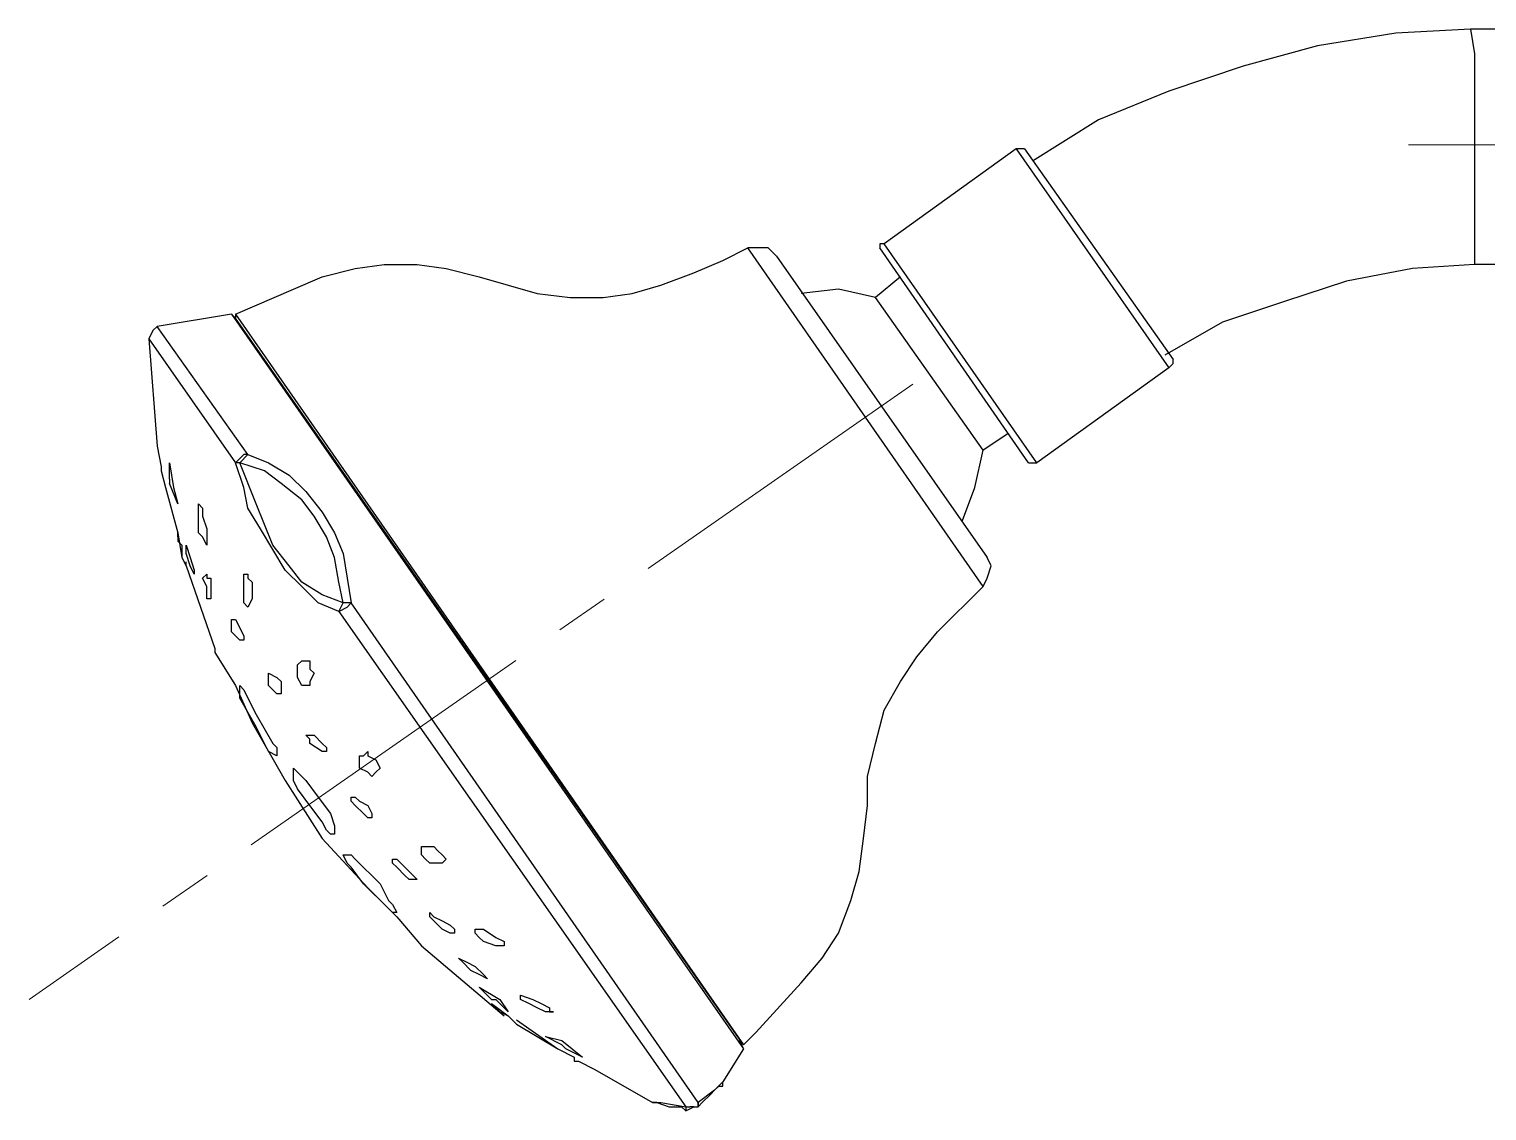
# Model space of a CAD drawing. Extents: x 0 to 3160, y 0 to 2315.
# Drawn here: x 1807.7 to 1936.8, y 1551.2 to 1647 of the extents above; entities that cross this region are included whole.
import ezdxf

# ---------------------------------------------------------------- set-up
doc = ezdxf.new("R2010")
doc.units = 0
doc.header["$LTSCALE"] = 3
doc.header["$MEASUREMENT"] = 0
doc.linetypes.add('CENTER2', pattern=[28.575, 19.05, -3.175, 3.175, -3.175])
doc.layers.get('0').update_dxf_attribs({"linetype": 'CONTINUOUS'})
doc.layers.add('Cneter', color=1, linetype='CENTER2', lineweight=13)

msp = doc.modelspace()

# ---------------------------------------------------------------- linework, layer by layer
for points, knots in [([(1935.37, 1647.05), (1935.37, 1647.05), (1928.78, 1646.68), (1928.78, 1646.68), (1928.78, 1646.68), (1928.78, 1646.68), (1921.83, 1645.58), (1921.83, 1645.58), (1921.83, 1645.58), (1921.83, 1645.58), (1915.24, 1643.76), (1915.24, 1643.76), (1915.24, 1643.76), (1915.24, 1643.76), (1908.65, 1641.56), (1908.65, 1641.56), (1908.65, 1641.56), (1908.65, 1641.56), (1902.43, 1639), (1902.43, 1639), (1902.43, 1639), (1902.43, 1639), (1896.58, 1635.34), (1896.58, 1635.34)], [0, 0, 0, 0, 0.166667, 0.166667, 0.166667, 0.166667, 0.333333, 0.333333, 0.333333, 0.333333, 0.5, 0.5, 0.5, 0.5, 0.666667, 0.666667, 0.666667, 0.666667, 0.833333, 0.833333, 0.833333, 0.833333, 1, 1, 1, 1]), ([(1935.37, 1647.05), (1935.37, 1647.05), (1928.78, 1646.68), (1928.78, 1646.68), (1928.78, 1646.68), (1928.78, 1646.68), (1921.83, 1645.58), (1921.83, 1645.58), (1921.83, 1645.58), (1921.83, 1645.58), (1915.24, 1643.76), (1915.24, 1643.76), (1915.24, 1643.76), (1915.24, 1643.76), (1908.65, 1641.56), (1908.65, 1641.56), (1908.65, 1641.56), (1908.65, 1641.56), (1902.43, 1639), (1902.43, 1639), (1902.43, 1639), (1902.43, 1639), (1896.58, 1635.34), (1896.58, 1635.34)], [0, 0, 0, 0, 0.166667, 0.166667, 0.166667, 0.166667, 0.333333, 0.333333, 0.333333, 0.333333, 0.5, 0.5, 0.5, 0.5, 0.666667, 0.666667, 0.666667, 0.666667, 0.833333, 0.833333, 0.833333, 0.833333, 1, 1, 1, 1]), ([(1895.85, 1636.44), (1895.85, 1636.44), (1895.48, 1636.44), (1895.48, 1636.44), (1895.48, 1636.44), (1895.48, 1636.44), (1895.12, 1636.44), (1895.12, 1636.44)], [0, 0, 0, 0, 0.5, 0.5, 0.5, 0.5, 1, 1, 1, 1]), ([(1873.89, 1626.92), (1873.89, 1626.92), (1873.16, 1627.66), (1873.16, 1627.66), (1873.16, 1627.66), (1873.16, 1627.66), (1872.43, 1627.66), (1872.43, 1627.66), (1872.43, 1627.66), (1872.43, 1627.66), (1871.33, 1627.66), (1871.33, 1627.66)], [0, 0, 0, 0, 0.333333, 0.333333, 0.333333, 0.333333, 0.666667, 0.666667, 0.666667, 0.666667, 1, 1, 1, 1]), ([(1883.41, 1628.02), (1883.41, 1628.02), (1883.04, 1628.02), (1883.04, 1628.02), (1883.04, 1628.02), (1883.04, 1628.02), (1883.04, 1627.66), (1883.04, 1627.66)], [0, 0, 0, 0, 0.5, 0.5, 0.5, 0.5, 1, 1, 1, 1]), ([(1825.95, 1621.8), (1825.95, 1621.8), (1831.08, 1624), (1831.08, 1624), (1831.08, 1624), (1831.08, 1624), (1833.63, 1625.1), (1833.63, 1625.1), (1833.63, 1625.1), (1833.63, 1625.1), (1836.56, 1625.83), (1836.56, 1625.83), (1836.56, 1625.83), (1836.56, 1625.83), (1839.13, 1626.2), (1839.13, 1626.2), (1839.13, 1626.2), (1839.13, 1626.2), (1842.05, 1626.2), (1842.05, 1626.2), (1842.05, 1626.2), (1842.05, 1626.2), (1844.62, 1625.83), (1844.62, 1625.83), (1844.62, 1625.83), (1844.62, 1625.83), (1847.54, 1625.1), (1847.54, 1625.1), (1847.54, 1625.1), (1847.54, 1625.1), (1852.67, 1623.63), (1852.67, 1623.63), (1852.67, 1623.63), (1852.67, 1623.63), (1855.59, 1623.27), (1855.59, 1623.27), (1855.59, 1623.27), (1855.59, 1623.27), (1858.52, 1623.27), (1858.52, 1623.27), (1858.52, 1623.27), (1858.52, 1623.27), (1861.08, 1623.63), (1861.08, 1623.63), (1861.08, 1623.63), (1861.08, 1623.63), (1863.64, 1624.36), (1863.64, 1624.36), (1863.64, 1624.36), (1863.64, 1624.36), (1866.57, 1625.46), (1866.57, 1625.46), (1866.57, 1625.46), (1866.57, 1625.46), (1869.13, 1626.56), (1869.13, 1626.56)], [0, 0, 0, 0, 0.071429, 0.071429, 0.071429, 0.071429, 0.142857, 0.142857, 0.142857, 0.142857, 0.214286, 0.214286, 0.214286, 0.214286, 0.285714, 0.285714, 0.285714, 0.285714, 0.357143, 0.357143, 0.357143, 0.357143, 0.428571, 0.428571, 0.428571, 0.428571, 0.5, 0.5, 0.5, 0.5, 0.571429, 0.571429, 0.571429, 0.571429, 0.642857, 0.642857, 0.642857, 0.642857, 0.714286, 0.714286, 0.714286, 0.714286, 0.785714, 0.785714, 0.785714, 0.785714, 0.857143, 0.857143, 0.857143, 0.857143, 0.928571, 0.928571, 0.928571, 0.928571, 1, 1, 1, 1]), ([(1935.73, 1626.2), (1935.73, 1626.2), (1930.25, 1625.83), (1930.25, 1625.83), (1930.25, 1625.83), (1930.25, 1625.83), (1924.39, 1624.73), (1924.39, 1624.73), (1924.39, 1624.73), (1924.39, 1624.73), (1918.9, 1622.9), (1918.9, 1622.9), (1918.9, 1622.9), (1918.9, 1622.9), (1913.41, 1621.07), (1913.41, 1621.07), (1913.41, 1621.07), (1913.41, 1621.07), (1908.29, 1618.15), (1908.29, 1618.15)], [0, 0, 0, 0, 0.2, 0.2, 0.2, 0.2, 0.4, 0.4, 0.4, 0.4, 0.6, 0.6, 0.6, 0.6, 0.8, 0.8, 0.8, 0.8, 1, 1, 1, 1]), ([(1935.73, 1626.2), (1935.73, 1626.2), (1930.25, 1625.83), (1930.25, 1625.83), (1930.25, 1625.83), (1930.25, 1625.83), (1924.39, 1624.73), (1924.39, 1624.73), (1924.39, 1624.73), (1924.39, 1624.73), (1918.9, 1622.9), (1918.9, 1622.9), (1918.9, 1622.9), (1918.9, 1622.9), (1913.41, 1621.07), (1913.41, 1621.07), (1913.41, 1621.07), (1913.41, 1621.07), (1908.29, 1618.15), (1908.29, 1618.15)], [0, 0, 0, 0, 0.2, 0.2, 0.2, 0.2, 0.4, 0.4, 0.4, 0.4, 0.6, 0.6, 0.6, 0.6, 0.8, 0.8, 0.8, 0.8, 1, 1, 1, 1]), ([(1882.67, 1623.27), (1882.67, 1623.27), (1879.38, 1624), (1879.38, 1624), (1879.38, 1624), (1879.38, 1624), (1876.08, 1623.63), (1876.08, 1623.63)], [0, 0, 0, 0, 0.5, 0.5, 0.5, 0.5, 1, 1, 1, 1]), ([(1819, 1620.71), (1819, 1620.71), (1818.63, 1620.34), (1818.63, 1620.34), (1818.63, 1620.34), (1818.63, 1620.34), (1818.27, 1619.61), (1818.27, 1619.61)], [0, 0, 0, 0, 0.5, 0.5, 0.5, 0.5, 1, 1, 1, 1]), ([(1908.65, 1617.05), (1908.65, 1617.05), (1909.02, 1617.41), (1909.02, 1617.41), (1909.02, 1617.41), (1909.02, 1617.41), (1909.02, 1617.78), (1909.02, 1617.78)], [0, 0, 0, 0, 0.5, 0.5, 0.5, 0.5, 1, 1, 1, 1]), ([(1890.36, 1603.51), (1890.36, 1603.51), (1891.45, 1606.44), (1891.45, 1606.44), (1891.45, 1606.44), (1891.45, 1606.44), (1892.19, 1609.73), (1892.19, 1609.73)], [0, 0, 0, 0, 0.5, 0.5, 0.5, 0.5, 1, 1, 1, 1]), ([(1826.68, 1609.36), (1826.68, 1609.36), (1826.32, 1609), (1826.32, 1609), (1826.32, 1609), (1826.32, 1609), (1825.95, 1608.63), (1825.95, 1608.63)], [0, 0, 0, 0, 0.5, 0.5, 0.5, 0.5, 1, 1, 1, 1]), ([(1835.1, 1595.46), (1835.1, 1595.46), (1833.27, 1596.2), (1833.27, 1596.2), (1833.27, 1596.2), (1833.27, 1596.2), (1831.81, 1597.66), (1831.81, 1597.66), (1831.81, 1597.66), (1831.81, 1597.66), (1830.34, 1599.12), (1830.34, 1599.12), (1830.34, 1599.12), (1830.34, 1599.12), (1829.24, 1600.95), (1829.24, 1600.95), (1829.24, 1600.95), (1829.24, 1600.95), (1828.15, 1602.78), (1828.15, 1602.78), (1828.15, 1602.78), (1828.15, 1602.78), (1827.05, 1604.61), (1827.05, 1604.61), (1827.05, 1604.61), (1827.05, 1604.61), (1826.68, 1606.44), (1826.68, 1606.44), (1826.68, 1606.44), (1826.68, 1606.44), (1825.95, 1608.63), (1825.95, 1608.63)], [0, 0, 0, 0, 0.125, 0.125, 0.125, 0.125, 0.25, 0.25, 0.25, 0.25, 0.375, 0.375, 0.375, 0.375, 0.5, 0.5, 0.5, 0.5, 0.625, 0.625, 0.625, 0.625, 0.75, 0.75, 0.75, 0.75, 0.875, 0.875, 0.875, 0.875, 1, 1, 1, 1]), ([(1835.47, 1596.2), (1835.47, 1596.2), (1833.63, 1596.93), (1833.63, 1596.93), (1833.63, 1596.93), (1833.63, 1596.93), (1831.81, 1598.03), (1831.81, 1598.03), (1831.81, 1598.03), (1831.81, 1598.03), (1830.71, 1599.49), (1830.71, 1599.49), (1830.71, 1599.49), (1830.71, 1599.49), (1829.24, 1601.32), (1829.24, 1601.32), (1829.24, 1601.32), (1829.24, 1601.32), (1828.51, 1603.15), (1828.51, 1603.15), (1828.51, 1603.15), (1828.51, 1603.15), (1827.78, 1604.98), (1827.78, 1604.98), (1827.78, 1604.98), (1827.78, 1604.98), (1826.32, 1608.63), (1826.32, 1608.63)], [0, 0, 0, 0, 0.142857, 0.142857, 0.142857, 0.142857, 0.285714, 0.285714, 0.285714, 0.285714, 0.428571, 0.428571, 0.428571, 0.428571, 0.571429, 0.571429, 0.571429, 0.571429, 0.714286, 0.714286, 0.714286, 0.714286, 0.857143, 0.857143, 0.857143, 0.857143, 1, 1, 1, 1]), ([(1835.47, 1596.2), (1835.47, 1596.2), (1835.1, 1598.03), (1835.1, 1598.03), (1835.1, 1598.03), (1835.1, 1598.03), (1834.73, 1600.22), (1834.73, 1600.22), (1834.73, 1600.22), (1834.73, 1600.22), (1834, 1602.05), (1834, 1602.05), (1834, 1602.05), (1834, 1602.05), (1832.91, 1603.88), (1832.91, 1603.88), (1832.91, 1603.88), (1832.91, 1603.88), (1831.81, 1605.34), (1831.81, 1605.34), (1831.81, 1605.34), (1831.81, 1605.34), (1829.98, 1606.8), (1829.98, 1606.8), (1829.98, 1606.8), (1829.98, 1606.8), (1828.51, 1607.9), (1828.51, 1607.9), (1828.51, 1607.9), (1828.51, 1607.9), (1826.32, 1608.63), (1826.32, 1608.63)], [0, 0, 0, 0, 0.125, 0.125, 0.125, 0.125, 0.25, 0.25, 0.25, 0.25, 0.375, 0.375, 0.375, 0.375, 0.5, 0.5, 0.5, 0.5, 0.625, 0.625, 0.625, 0.625, 0.75, 0.75, 0.75, 0.75, 0.875, 0.875, 0.875, 0.875, 1, 1, 1, 1]), ([(1827.05, 1609.36), (1827.05, 1609.36), (1828.88, 1608.63), (1828.88, 1608.63), (1828.88, 1608.63), (1828.88, 1608.63), (1830.71, 1607.54), (1830.71, 1607.54), (1830.71, 1607.54), (1830.71, 1607.54), (1832.18, 1606.07), (1832.18, 1606.07), (1832.18, 1606.07), (1832.18, 1606.07), (1833.63, 1604.25), (1833.63, 1604.25), (1833.63, 1604.25), (1833.63, 1604.25), (1834.73, 1602.41), (1834.73, 1602.41), (1834.73, 1602.41), (1834.73, 1602.41), (1835.47, 1600.59), (1835.47, 1600.59), (1835.47, 1600.59), (1835.47, 1600.59), (1835.83, 1598.39), (1835.83, 1598.39), (1835.83, 1598.39), (1835.83, 1598.39), (1836.2, 1596.2), (1836.2, 1596.2)], [0, 0, 0, 0, 0.125, 0.125, 0.125, 0.125, 0.25, 0.25, 0.25, 0.25, 0.375, 0.375, 0.375, 0.375, 0.5, 0.5, 0.5, 0.5, 0.625, 0.625, 0.625, 0.625, 0.75, 0.75, 0.75, 0.75, 0.875, 0.875, 0.875, 0.875, 1, 1, 1, 1]), ([(1896.21, 1608.63), (1896.21, 1608.63), (1896.58, 1608.63), (1896.58, 1608.63), (1896.58, 1608.63), (1896.58, 1608.63), (1896.94, 1608.63), (1896.94, 1608.63)], [0, 0, 0, 0, 0.5, 0.5, 0.5, 0.5, 1, 1, 1, 1]), ([(1822.66, 1604.98), (1822.66, 1604.98), (1823.03, 1604.61), (1823.03, 1604.61), (1823.03, 1604.61), (1823.03, 1604.61), (1823.03, 1604.25), (1823.03, 1604.25), (1823.03, 1604.25), (1823.03, 1604.25), (1823.03, 1603.88), (1823.03, 1603.88), (1823.03, 1603.88), (1823.03, 1603.88), (1823.39, 1602.78), (1823.39, 1602.78)], [0, 0, 0, 0, 0.25, 0.25, 0.25, 0.25, 0.5, 0.5, 0.5, 0.5, 0.75, 0.75, 0.75, 0.75, 1, 1, 1, 1]), ([(1822.66, 1603.51), (1822.66, 1603.51), (1822.66, 1604.25), (1822.66, 1604.25), (1822.66, 1604.25), (1822.66, 1604.25), (1822.66, 1604.98), (1822.66, 1604.98)], [0, 0, 0, 0, 0.5, 0.5, 0.5, 0.5, 1, 1, 1, 1]), ([(1823.39, 1601.32), (1823.39, 1601.32), (1823.03, 1602.05), (1823.03, 1602.05), (1823.03, 1602.05), (1823.03, 1602.05), (1822.66, 1602.41), (1822.66, 1602.41), (1822.66, 1602.41), (1822.66, 1602.41), (1822.66, 1603.51), (1822.66, 1603.51)], [0, 0, 0, 0, 0.333333, 0.333333, 0.333333, 0.333333, 0.666667, 0.666667, 0.666667, 0.666667, 1, 1, 1, 1]), ([(1821.56, 1601.32), (1821.56, 1601.32), (1821.93, 1600.22), (1821.93, 1600.22), (1821.93, 1600.22), (1821.93, 1600.22), (1822.29, 1599.12), (1822.29, 1599.12)], [0, 0, 0, 0, 0.5, 0.5, 0.5, 0.5, 1, 1, 1, 1]), ([(1892.19, 1597.66), (1892.19, 1597.66), (1892.56, 1598.39), (1892.56, 1598.39), (1892.56, 1598.39), (1892.56, 1598.39), (1892.92, 1599.49), (1892.92, 1599.49), (1892.92, 1599.49), (1892.92, 1599.49), (1892.56, 1600.22), (1892.56, 1600.22)], [0, 0, 0, 0, 0.333333, 0.333333, 0.333333, 0.333333, 0.666667, 0.666667, 0.666667, 0.666667, 1, 1, 1, 1]), ([(1823.39, 1596.56), (1823.39, 1596.56), (1823.39, 1597.66), (1823.39, 1597.66), (1823.39, 1597.66), (1823.39, 1597.66), (1823.03, 1598.39), (1823.03, 1598.39)], [0, 0, 0, 0, 0.5, 0.5, 0.5, 0.5, 1, 1, 1, 1]), ([(1823.39, 1598.75), (1823.39, 1598.75), (1823.39, 1598.39), (1823.39, 1598.39), (1823.39, 1598.39), (1823.39, 1598.39), (1823.76, 1598.39), (1823.76, 1598.39), (1823.76, 1598.39), (1823.76, 1598.39), (1823.76, 1597.66), (1823.76, 1597.66), (1823.76, 1597.66), (1823.76, 1597.66), (1823.76, 1596.56), (1823.76, 1596.56)], [0, 0, 0, 0, 0.25, 0.25, 0.25, 0.25, 0.5, 0.5, 0.5, 0.5, 0.75, 0.75, 0.75, 0.75, 1, 1, 1, 1]), ([(1826.68, 1598.75), (1826.68, 1598.75), (1827.05, 1598.75), (1827.05, 1598.75), (1827.05, 1598.75), (1827.05, 1598.75), (1827.05, 1598.39), (1827.05, 1598.39), (1827.05, 1598.39), (1827.05, 1598.39), (1827.42, 1598.03), (1827.42, 1598.03), (1827.42, 1598.03), (1827.42, 1598.03), (1827.42, 1596.56), (1827.42, 1596.56)], [0, 0, 0, 0, 0.25, 0.25, 0.25, 0.25, 0.5, 0.5, 0.5, 0.5, 0.75, 0.75, 0.75, 0.75, 1, 1, 1, 1]), ([(1827.05, 1595.83), (1827.05, 1595.83), (1826.68, 1596.2), (1826.68, 1596.2), (1826.68, 1596.2), (1826.68, 1596.2), (1826.68, 1596.93), (1826.68, 1596.93), (1826.68, 1596.93), (1826.68, 1596.93), (1826.68, 1598.03), (1826.68, 1598.03)], [0, 0, 0, 0, 0.333333, 0.333333, 0.333333, 0.333333, 0.666667, 0.666667, 0.666667, 0.666667, 1, 1, 1, 1]), ([(1872.06, 1558.15), (1872.06, 1558.15), (1876.08, 1562.54), (1876.08, 1562.54), (1876.08, 1562.54), (1876.08, 1562.54), (1877.92, 1564.74), (1877.92, 1564.74), (1877.92, 1564.74), (1877.92, 1564.74), (1879.38, 1566.93), (1879.38, 1566.93), (1879.38, 1566.93), (1879.38, 1566.93), (1880.48, 1569.85), (1880.48, 1569.85), (1880.48, 1569.85), (1880.48, 1569.85), (1881.21, 1572.42), (1881.21, 1572.42), (1881.21, 1572.42), (1881.21, 1572.42), (1881.58, 1575.34), (1881.58, 1575.34), (1881.58, 1575.34), (1881.58, 1575.34), (1881.94, 1578.27), (1881.94, 1578.27), (1881.94, 1578.27), (1881.94, 1578.27), (1881.94, 1580.83), (1881.94, 1580.83), (1881.94, 1580.83), (1881.94, 1580.83), (1882.67, 1583.76), (1882.67, 1583.76), (1882.67, 1583.76), (1882.67, 1583.76), (1883.41, 1586.69), (1883.41, 1586.69), (1883.41, 1586.69), (1883.41, 1586.69), (1884.87, 1589.25), (1884.87, 1589.25), (1884.87, 1589.25), (1884.87, 1589.25), (1886.33, 1591.44), (1886.33, 1591.44), (1886.33, 1591.44), (1886.33, 1591.44), (1888.16, 1593.63), (1888.16, 1593.63), (1888.16, 1593.63), (1888.16, 1593.63), (1892.19, 1597.66), (1892.19, 1597.66)], [0, 0, 0, 0, 0.071429, 0.071429, 0.071429, 0.071429, 0.142857, 0.142857, 0.142857, 0.142857, 0.214286, 0.214286, 0.214286, 0.214286, 0.285714, 0.285714, 0.285714, 0.285714, 0.357143, 0.357143, 0.357143, 0.357143, 0.428571, 0.428571, 0.428571, 0.428571, 0.5, 0.5, 0.5, 0.5, 0.571429, 0.571429, 0.571429, 0.571429, 0.642857, 0.642857, 0.642857, 0.642857, 0.714286, 0.714286, 0.714286, 0.714286, 0.785714, 0.785714, 0.785714, 0.785714, 0.857143, 0.857143, 0.857143, 0.857143, 0.928571, 0.928571, 0.928571, 0.928571, 1, 1, 1, 1]), ([(1826.32, 1592.9), (1826.32, 1592.9), (1825.59, 1593.63), (1825.59, 1593.63), (1825.59, 1593.63), (1825.59, 1593.63), (1825.59, 1594.36), (1825.59, 1594.36)], [0, 0, 0, 0, 0.5, 0.5, 0.5, 0.5, 1, 1, 1, 1]), ([(1825.95, 1594.73), (1825.95, 1594.73), (1826.32, 1594), (1826.32, 1594), (1826.32, 1594), (1826.32, 1594), (1826.68, 1593.27), (1826.68, 1593.27)], [0, 0, 0, 0, 0.5, 0.5, 0.5, 0.5, 1, 1, 1, 1]), ([(1832.54, 1588.88), (1832.54, 1588.88), (1832.18, 1588.88), (1832.18, 1588.88), (1832.18, 1588.88), (1832.18, 1588.88), (1831.81, 1588.88), (1831.81, 1588.88), (1831.81, 1588.88), (1831.81, 1588.88), (1831.44, 1589.61), (1831.44, 1589.61), (1831.44, 1589.61), (1831.44, 1589.61), (1831.44, 1590.34), (1831.44, 1590.34), (1831.44, 1590.34), (1831.44, 1590.34), (1831.44, 1590.71), (1831.44, 1590.71)], [0, 0, 0, 0, 0.2, 0.2, 0.2, 0.2, 0.4, 0.4, 0.4, 0.4, 0.6, 0.6, 0.6, 0.6, 0.8, 0.8, 0.8, 0.8, 1, 1, 1, 1]), ([(1831.81, 1591.07), (1831.81, 1591.07), (1832.18, 1591.07), (1832.18, 1591.07), (1832.18, 1591.07), (1832.18, 1591.07), (1832.54, 1591.07), (1832.54, 1591.07), (1832.54, 1591.07), (1832.54, 1591.07), (1832.54, 1590.34), (1832.54, 1590.34), (1832.54, 1590.34), (1832.54, 1590.34), (1832.91, 1589.98), (1832.91, 1589.98), (1832.91, 1589.98), (1832.91, 1589.98), (1832.54, 1589.25), (1832.54, 1589.25)], [0, 0, 0, 0, 0.2, 0.2, 0.2, 0.2, 0.4, 0.4, 0.4, 0.4, 0.6, 0.6, 0.6, 0.6, 0.8, 0.8, 0.8, 0.8, 1, 1, 1, 1]), ([(1826.32, 1588.88), (1826.32, 1588.88), (1826.68, 1588.51), (1826.68, 1588.51), (1826.68, 1588.51), (1826.68, 1588.51), (1827.05, 1587.78), (1827.05, 1587.78), (1827.05, 1587.78), (1827.05, 1587.78), (1827.78, 1586.32), (1827.78, 1586.32), (1827.78, 1586.32), (1827.78, 1586.32), (1829.24, 1583.76), (1829.24, 1583.76)], [0, 0, 0, 0, 0.25, 0.25, 0.25, 0.25, 0.5, 0.5, 0.5, 0.5, 0.75, 0.75, 0.75, 0.75, 1, 1, 1, 1]), ([(1826.32, 1587.78), (1826.32, 1587.78), (1826.32, 1588.51), (1826.32, 1588.51), (1826.32, 1588.51), (1826.32, 1588.51), (1826.32, 1588.88), (1826.32, 1588.88)], [0, 0, 0, 0, 0.5, 0.5, 0.5, 0.5, 1, 1, 1, 1]), ([(1828.88, 1589.98), (1828.88, 1589.98), (1829.61, 1589.61), (1829.61, 1589.61), (1829.61, 1589.61), (1829.61, 1589.61), (1829.98, 1589.25), (1829.98, 1589.25), (1829.98, 1589.25), (1829.98, 1589.25), (1829.98, 1588.88), (1829.98, 1588.88), (1829.98, 1588.88), (1829.98, 1588.88), (1829.98, 1588.15), (1829.98, 1588.15)], [0, 0, 0, 0, 0.25, 0.25, 0.25, 0.25, 0.5, 0.5, 0.5, 0.5, 0.75, 0.75, 0.75, 0.75, 1, 1, 1, 1]), ([(1829.61, 1588.15), (1829.61, 1588.15), (1829.24, 1588.51), (1829.24, 1588.51), (1829.24, 1588.51), (1829.24, 1588.51), (1828.88, 1588.88), (1828.88, 1588.88), (1828.88, 1588.88), (1828.88, 1588.88), (1828.88, 1589.25), (1828.88, 1589.25), (1828.88, 1589.25), (1828.88, 1589.25), (1828.88, 1589.98), (1828.88, 1589.98)], [0, 0, 0, 0, 0.25, 0.25, 0.25, 0.25, 0.5, 0.5, 0.5, 0.5, 0.75, 0.75, 0.75, 0.75, 1, 1, 1, 1]), ([(1829.61, 1582.66), (1829.61, 1582.66), (1828.88, 1583.03), (1828.88, 1583.03), (1828.88, 1583.03), (1828.88, 1583.03), (1828.51, 1583.76), (1828.51, 1583.76), (1828.51, 1583.76), (1828.51, 1583.76), (1827.78, 1585.22), (1827.78, 1585.22), (1827.78, 1585.22), (1827.78, 1585.22), (1826.32, 1587.78), (1826.32, 1587.78)], [0, 0, 0, 0, 0.25, 0.25, 0.25, 0.25, 0.5, 0.5, 0.5, 0.5, 0.75, 0.75, 0.75, 0.75, 1, 1, 1, 1]), ([(1827.42, 1585.59), (1827.42, 1585.59), (1830.34, 1580.46), (1830.34, 1580.46), (1830.34, 1580.46), (1830.34, 1580.46), (1833.63, 1575.34), (1833.63, 1575.34), (1833.63, 1575.34), (1833.63, 1575.34), (1837.66, 1570.95), (1837.66, 1570.95)], [0, 0, 0, 0, 0.333333, 0.333333, 0.333333, 0.333333, 0.666667, 0.666667, 0.666667, 0.666667, 1, 1, 1, 1]), ([(1829.24, 1583.76), (1829.24, 1583.76), (1829.61, 1583.39), (1829.61, 1583.39), (1829.61, 1583.39), (1829.61, 1583.39), (1829.61, 1582.66), (1829.61, 1582.66)], [0, 0, 0, 0, 0.5, 0.5, 0.5, 0.5, 1, 1, 1, 1]), ([(1833.63, 1583.03), (1833.63, 1583.03), (1832.54, 1583.76), (1832.54, 1583.76), (1832.54, 1583.76), (1832.54, 1583.76), (1832.54, 1584.12), (1832.54, 1584.12), (1832.54, 1584.12), (1832.54, 1584.12), (1832.18, 1584.49), (1832.18, 1584.49), (1832.18, 1584.49), (1832.18, 1584.49), (1832.54, 1584.49), (1832.54, 1584.49)], [0, 0, 0, 0, 0.25, 0.25, 0.25, 0.25, 0.5, 0.5, 0.5, 0.5, 0.75, 0.75, 0.75, 0.75, 1, 1, 1, 1]), ([(1832.91, 1584.49), (1832.91, 1584.49), (1833.63, 1583.76), (1833.63, 1583.76), (1833.63, 1583.76), (1833.63, 1583.76), (1834, 1583.39), (1834, 1583.39), (1834, 1583.39), (1834, 1583.39), (1834, 1583.03), (1834, 1583.03)], [0, 0, 0, 0, 0.333333, 0.333333, 0.333333, 0.333333, 0.666667, 0.666667, 0.666667, 0.666667, 1, 1, 1, 1]), ([(1838.39, 1581.2), (1838.39, 1581.2), (1838.03, 1580.83), (1838.03, 1580.83), (1838.03, 1580.83), (1838.03, 1580.83), (1837.66, 1581.2), (1837.66, 1581.2), (1837.66, 1581.2), (1837.66, 1581.2), (1836.93, 1581.56), (1836.93, 1581.56), (1836.93, 1581.56), (1836.93, 1581.56), (1836.93, 1582.3), (1836.93, 1582.3), (1836.93, 1582.3), (1836.93, 1582.3), (1836.93, 1582.66), (1836.93, 1582.66), (1836.93, 1582.66), (1836.93, 1582.66), (1837.3, 1582.66), (1837.3, 1582.66)], [0, 0, 0, 0, 0.166667, 0.166667, 0.166667, 0.166667, 0.333333, 0.333333, 0.333333, 0.333333, 0.5, 0.5, 0.5, 0.5, 0.666667, 0.666667, 0.666667, 0.666667, 0.833333, 0.833333, 0.833333, 0.833333, 1, 1, 1, 1]), ([(1837.3, 1582.66), (1837.3, 1582.66), (1837.66, 1583.03), (1837.66, 1583.03), (1837.66, 1583.03), (1837.66, 1583.03), (1837.66, 1582.66), (1837.66, 1582.66), (1837.66, 1582.66), (1837.66, 1582.66), (1838.39, 1582.3), (1838.39, 1582.3), (1838.39, 1582.3), (1838.39, 1582.3), (1838.76, 1581.56), (1838.76, 1581.56), (1838.76, 1581.56), (1838.76, 1581.56), (1838.39, 1581.2), (1838.39, 1581.2)], [0, 0, 0, 0, 0.2, 0.2, 0.2, 0.2, 0.4, 0.4, 0.4, 0.4, 0.6, 0.6, 0.6, 0.6, 0.8, 0.8, 0.8, 0.8, 1, 1, 1, 1]), ([(1831.08, 1581.56), (1831.08, 1581.56), (1831.44, 1581.2), (1831.44, 1581.2), (1831.44, 1581.2), (1831.44, 1581.2), (1831.81, 1580.83), (1831.81, 1580.83), (1831.81, 1580.83), (1831.81, 1580.83), (1832.18, 1580.46), (1832.18, 1580.46), (1832.18, 1580.46), (1832.18, 1580.46), (1833.27, 1579), (1833.27, 1579), (1833.27, 1579), (1833.27, 1579), (1834.37, 1577.54), (1834.37, 1577.54), (1834.37, 1577.54), (1834.37, 1577.54), (1834.73, 1576.44), (1834.73, 1576.44), (1834.73, 1576.44), (1834.73, 1576.44), (1834.73, 1576.07), (1834.73, 1576.07), (1834.73, 1576.07), (1834.73, 1576.07), (1834.73, 1575.71), (1834.73, 1575.71)], [0, 0, 0, 0, 0.125, 0.125, 0.125, 0.125, 0.25, 0.25, 0.25, 0.25, 0.375, 0.375, 0.375, 0.375, 0.5, 0.5, 0.5, 0.5, 0.625, 0.625, 0.625, 0.625, 0.75, 0.75, 0.75, 0.75, 0.875, 0.875, 0.875, 0.875, 1, 1, 1, 1]), ([(1834.73, 1575.71), (1834.73, 1575.71), (1834.37, 1575.71), (1834.37, 1575.71), (1834.37, 1575.71), (1834.37, 1575.71), (1834, 1576.07), (1834, 1576.07), (1834, 1576.07), (1834, 1576.07), (1833.63, 1576.81), (1833.63, 1576.81), (1833.63, 1576.81), (1833.63, 1576.81), (1832.54, 1578.27), (1832.54, 1578.27), (1832.54, 1578.27), (1832.54, 1578.27), (1831.44, 1579.74), (1831.44, 1579.74), (1831.44, 1579.74), (1831.44, 1579.74), (1831.08, 1580.46), (1831.08, 1580.46), (1831.08, 1580.46), (1831.08, 1580.46), (1831.08, 1580.83), (1831.08, 1580.83), (1831.08, 1580.83), (1831.08, 1580.83), (1831.08, 1581.56), (1831.08, 1581.56)], [0, 0, 0, 0, 0.125, 0.125, 0.125, 0.125, 0.25, 0.25, 0.25, 0.25, 0.375, 0.375, 0.375, 0.375, 0.5, 0.5, 0.5, 0.5, 0.625, 0.625, 0.625, 0.625, 0.75, 0.75, 0.75, 0.75, 0.875, 0.875, 0.875, 0.875, 1, 1, 1, 1]), ([(1836.2, 1579), (1836.2, 1579), (1836.56, 1579), (1836.56, 1579), (1836.56, 1579), (1836.56, 1579), (1836.93, 1578.64), (1836.93, 1578.64)], [0, 0, 0, 0, 0.5, 0.5, 0.5, 0.5, 1, 1, 1, 1]), ([(1837.3, 1577.54), (1837.3, 1577.54), (1836.56, 1578.27), (1836.56, 1578.27), (1836.56, 1578.27), (1836.56, 1578.27), (1836.2, 1578.64), (1836.2, 1578.64), (1836.2, 1578.64), (1836.2, 1578.64), (1836.2, 1579), (1836.2, 1579)], [0, 0, 0, 0, 0.333333, 0.333333, 0.333333, 0.333333, 0.666667, 0.666667, 0.666667, 0.666667, 1, 1, 1, 1]), ([(1836.93, 1578.64), (1836.93, 1578.64), (1837.66, 1578.27), (1837.66, 1578.27), (1837.66, 1578.27), (1837.66, 1578.27), (1838.03, 1577.54), (1838.03, 1577.54), (1838.03, 1577.54), (1838.03, 1577.54), (1838.03, 1577.17), (1838.03, 1577.17)], [0, 0, 0, 0, 0.333333, 0.333333, 0.333333, 0.333333, 0.666667, 0.666667, 0.666667, 0.666667, 1, 1, 1, 1]), ([(1838.03, 1577.17), (1838.03, 1577.17), (1837.66, 1577.17), (1837.66, 1577.17), (1837.66, 1577.17), (1837.66, 1577.17), (1837.3, 1577.54), (1837.3, 1577.54)], [0, 0, 0, 0, 0.5, 0.5, 0.5, 0.5, 1, 1, 1, 1]), ([(1835.47, 1573.88), (1835.47, 1573.88), (1836.2, 1573.88), (1836.2, 1573.88), (1836.2, 1573.88), (1836.2, 1573.88), (1836.56, 1573.51), (1836.56, 1573.51)], [0, 0, 0, 0, 0.5, 0.5, 0.5, 0.5, 1, 1, 1, 1]), ([(1839.49, 1569.12), (1839.49, 1569.12), (1837.3, 1571.32), (1837.3, 1571.32), (1837.3, 1571.32), (1837.3, 1571.32), (1836.2, 1572.78), (1836.2, 1572.78), (1836.2, 1572.78), (1836.2, 1572.78), (1835.83, 1573.15), (1835.83, 1573.15), (1835.83, 1573.15), (1835.83, 1573.15), (1835.47, 1573.88), (1835.47, 1573.88)], [0, 0, 0, 0, 0.25, 0.25, 0.25, 0.25, 0.5, 0.5, 0.5, 0.5, 0.75, 0.75, 0.75, 0.75, 1, 1, 1, 1]), ([(1836.56, 1573.51), (1836.56, 1573.51), (1838.76, 1571.32), (1838.76, 1571.32), (1838.76, 1571.32), (1838.76, 1571.32), (1839.49, 1569.85), (1839.49, 1569.85), (1839.49, 1569.85), (1839.49, 1569.85), (1839.86, 1569.49), (1839.86, 1569.49), (1839.86, 1569.49), (1839.86, 1569.49), (1840.23, 1568.76), (1840.23, 1568.76)], [0, 0, 0, 0, 0.25, 0.25, 0.25, 0.25, 0.5, 0.5, 0.5, 0.5, 0.75, 0.75, 0.75, 0.75, 1, 1, 1, 1]), ([(1839.86, 1573.51), (1839.86, 1573.51), (1840.23, 1573.51), (1840.23, 1573.51), (1840.23, 1573.51), (1840.23, 1573.51), (1840.59, 1573.15), (1840.59, 1573.15)], [0, 0, 0, 0, 0.5, 0.5, 0.5, 0.5, 1, 1, 1, 1]), ([(1840.96, 1572.05), (1840.96, 1572.05), (1840.23, 1572.78), (1840.23, 1572.78), (1840.23, 1572.78), (1840.23, 1572.78), (1839.86, 1573.15), (1839.86, 1573.15), (1839.86, 1573.15), (1839.86, 1573.15), (1839.86, 1573.51), (1839.86, 1573.51)], [0, 0, 0, 0, 0.333333, 0.333333, 0.333333, 0.333333, 0.666667, 0.666667, 0.666667, 0.666667, 1, 1, 1, 1]), ([(1843.88, 1573.15), (1843.88, 1573.15), (1843.15, 1573.15), (1843.15, 1573.15), (1843.15, 1573.15), (1843.15, 1573.15), (1842.78, 1573.51), (1842.78, 1573.51), (1842.78, 1573.51), (1842.78, 1573.51), (1842.42, 1573.88), (1842.42, 1573.88), (1842.42, 1573.88), (1842.42, 1573.88), (1842.42, 1574.25), (1842.42, 1574.25), (1842.42, 1574.25), (1842.42, 1574.25), (1842.42, 1574.61), (1842.42, 1574.61)], [0, 0, 0, 0, 0.2, 0.2, 0.2, 0.2, 0.4, 0.4, 0.4, 0.4, 0.6, 0.6, 0.6, 0.6, 0.8, 0.8, 0.8, 0.8, 1, 1, 1, 1]), ([(1842.78, 1574.61), (1842.78, 1574.61), (1843.52, 1574.61), (1843.52, 1574.61), (1843.52, 1574.61), (1843.52, 1574.61), (1843.88, 1574.25), (1843.88, 1574.25), (1843.88, 1574.25), (1843.88, 1574.25), (1844.25, 1573.88), (1844.25, 1573.88), (1844.25, 1573.88), (1844.25, 1573.88), (1844.62, 1573.51), (1844.62, 1573.51), (1844.62, 1573.51), (1844.62, 1573.51), (1844.25, 1573.15), (1844.25, 1573.15)], [0, 0, 0, 0, 0.2, 0.2, 0.2, 0.2, 0.4, 0.4, 0.4, 0.4, 0.6, 0.6, 0.6, 0.6, 0.8, 0.8, 0.8, 0.8, 1, 1, 1, 1]), ([(1840.59, 1573.15), (1840.59, 1573.15), (1841.32, 1572.42), (1841.32, 1572.42), (1841.32, 1572.42), (1841.32, 1572.42), (1841.69, 1572.05), (1841.69, 1572.05), (1841.69, 1572.05), (1841.69, 1572.05), (1842.05, 1571.69), (1842.05, 1571.69)], [0, 0, 0, 0, 0.333333, 0.333333, 0.333333, 0.333333, 0.666667, 0.666667, 0.666667, 0.666667, 1, 1, 1, 1]), ([(1842.05, 1571.69), (1842.05, 1571.69), (1841.32, 1571.69), (1841.32, 1571.69), (1841.32, 1571.69), (1841.32, 1571.69), (1840.96, 1572.05), (1840.96, 1572.05)], [0, 0, 0, 0, 0.5, 0.5, 0.5, 0.5, 1, 1, 1, 1]), ([(1840.23, 1568.76), (1840.23, 1568.76), (1839.86, 1568.76), (1839.86, 1568.76), (1839.86, 1568.76), (1839.86, 1568.76), (1839.49, 1569.12), (1839.49, 1569.12)], [0, 0, 0, 0, 0.5, 0.5, 0.5, 0.5, 1, 1, 1, 1]), ([(1843.15, 1568.76), (1843.15, 1568.76), (1843.52, 1568.39), (1843.52, 1568.39), (1843.52, 1568.39), (1843.52, 1568.39), (1844.25, 1568.03), (1844.25, 1568.03)], [0, 0, 0, 0, 0.5, 0.5, 0.5, 0.5, 1, 1, 1, 1]), ([(1844.25, 1567.29), (1844.25, 1567.29), (1843.52, 1568.03), (1843.52, 1568.03), (1843.52, 1568.03), (1843.52, 1568.03), (1843.15, 1568.39), (1843.15, 1568.39), (1843.15, 1568.39), (1843.15, 1568.39), (1843.15, 1568.76), (1843.15, 1568.76)], [0, 0, 0, 0, 0.333333, 0.333333, 0.333333, 0.333333, 0.666667, 0.666667, 0.666667, 0.666667, 1, 1, 1, 1]), ([(1844.25, 1568.03), (1844.25, 1568.03), (1844.98, 1567.66), (1844.98, 1567.66), (1844.98, 1567.66), (1844.98, 1567.66), (1845.35, 1567.29), (1845.35, 1567.29), (1845.35, 1567.29), (1845.35, 1567.29), (1845.35, 1566.93), (1845.35, 1566.93)], [0, 0, 0, 0, 0.333333, 0.333333, 0.333333, 0.333333, 0.666667, 0.666667, 0.666667, 0.666667, 1, 1, 1, 1]), ([(1845.35, 1566.93), (1845.35, 1566.93), (1844.98, 1566.93), (1844.98, 1566.93), (1844.98, 1566.93), (1844.98, 1566.93), (1844.25, 1567.29), (1844.25, 1567.29)], [0, 0, 0, 0, 0.5, 0.5, 0.5, 0.5, 1, 1, 1, 1]), ([(1849.01, 1565.83), (1849.01, 1565.83), (1847.91, 1566.2), (1847.91, 1566.2), (1847.91, 1566.2), (1847.91, 1566.2), (1847.54, 1566.56), (1847.54, 1566.56), (1847.54, 1566.56), (1847.54, 1566.56), (1847.18, 1566.93), (1847.18, 1566.93), (1847.18, 1566.93), (1847.18, 1566.93), (1847.18, 1567.29), (1847.18, 1567.29)], [0, 0, 0, 0, 0.25, 0.25, 0.25, 0.25, 0.5, 0.5, 0.5, 0.5, 0.75, 0.75, 0.75, 0.75, 1, 1, 1, 1]), ([(1847.91, 1567.29), (1847.91, 1567.29), (1849.01, 1566.56), (1849.01, 1566.56), (1849.01, 1566.56), (1849.01, 1566.56), (1849.74, 1566.2), (1849.74, 1566.2), (1849.74, 1566.2), (1849.74, 1566.2), (1849.74, 1565.83), (1849.74, 1565.83)], [0, 0, 0, 0, 0.333333, 0.333333, 0.333333, 0.333333, 0.666667, 0.666667, 0.666667, 0.666667, 1, 1, 1, 1]), ([(1845.71, 1564.74), (1845.71, 1564.74), (1846.44, 1564.37), (1846.44, 1564.37), (1846.44, 1564.37), (1846.44, 1564.37), (1847.18, 1564), (1847.18, 1564)], [0, 0, 0, 0, 0.5, 0.5, 0.5, 0.5, 1, 1, 1, 1]), ([(1846.81, 1563.64), (1846.81, 1563.64), (1846.08, 1564.37), (1846.08, 1564.37), (1846.08, 1564.37), (1846.08, 1564.37), (1845.71, 1564.74), (1845.71, 1564.74)], [0, 0, 0, 0, 0.5, 0.5, 0.5, 0.5, 1, 1, 1, 1]), ([(1848.28, 1562.9), (1848.28, 1562.9), (1847.54, 1563.27), (1847.54, 1563.27), (1847.54, 1563.27), (1847.54, 1563.27), (1846.81, 1563.64), (1846.81, 1563.64)], [0, 0, 0, 0, 0.5, 0.5, 0.5, 0.5, 1, 1, 1, 1]), ([(1847.18, 1564), (1847.18, 1564), (1847.91, 1563.27), (1847.91, 1563.27), (1847.91, 1563.27), (1847.91, 1563.27), (1848.28, 1562.9), (1848.28, 1562.9)], [0, 0, 0, 0, 0.5, 0.5, 0.5, 0.5, 1, 1, 1, 1]), ([(1852.67, 1560.34), (1852.67, 1560.34), (1851.93, 1560.71), (1851.93, 1560.71), (1851.93, 1560.71), (1851.93, 1560.71), (1851.2, 1561.08), (1851.2, 1561.08), (1851.2, 1561.08), (1851.2, 1561.08), (1851.2, 1561.44), (1851.2, 1561.44)], [0, 0, 0, 0, 0.333333, 0.333333, 0.333333, 0.333333, 0.666667, 0.666667, 0.666667, 0.666667, 1, 1, 1, 1]), ([(1852.3, 1561.08), (1852.3, 1561.08), (1853.03, 1560.71), (1853.03, 1560.71), (1853.03, 1560.71), (1853.03, 1560.71), (1853.76, 1560.34), (1853.76, 1560.34), (1853.76, 1560.34), (1853.76, 1560.34), (1853.76, 1559.98), (1853.76, 1559.98), (1853.76, 1559.98), (1853.76, 1559.98), (1854.13, 1559.98), (1854.13, 1559.98)], [0, 0, 0, 0, 0.25, 0.25, 0.25, 0.25, 0.5, 0.5, 0.5, 0.5, 0.75, 0.75, 0.75, 0.75, 1, 1, 1, 1]), ([(1854.13, 1559.98), (1854.13, 1559.98), (1853.4, 1559.98), (1853.4, 1559.98), (1853.4, 1559.98), (1853.4, 1559.98), (1852.67, 1560.34), (1852.67, 1560.34)], [0, 0, 0, 0, 0.5, 0.5, 0.5, 0.5, 1, 1, 1, 1]), ([(1868.77, 1553.39), (1868.77, 1553.39), (1869.13, 1553.39), (1869.13, 1553.39), (1869.13, 1553.39), (1869.13, 1553.39), (1869.13, 1553.76), (1869.13, 1553.76)], [0, 0, 0, 0, 0.5, 0.5, 0.5, 0.5, 1, 1, 1, 1])]:
    msp.add_open_spline(points, degree=3, knots=knots)
for points in [[(1982.57, 1647.05), (1982.57, 1647.05), (1935.37, 1647.05), (1935.37, 1647.05)], [(1935.37, 1647.05), (1935.37, 1647.05), (1935.73, 1644.85), (1935.73, 1644.85)], [(1935.73, 1644.85), (1935.73, 1644.85), (1935.73, 1636.8), (1935.73, 1636.8)], [(1935.73, 1636.8), (1935.73, 1636.8), (1935.73, 1628.76), (1935.73, 1628.76)], [(1895.12, 1636.44), (1895.12, 1636.44), (1883.41, 1628.02), (1883.41, 1628.02)], [(1895.12, 1636.44), (1895.12, 1636.44), (1908.65, 1617.05), (1908.65, 1617.05)], [(1895.85, 1636.44), (1895.85, 1636.44), (1909.02, 1617.78), (1909.02, 1617.78)], [(1869.13, 1626.56), (1869.13, 1626.56), (1871.33, 1627.66), (1871.33, 1627.66)], [(1892.19, 1597.66), (1892.19, 1597.66), (1871.33, 1627.66), (1871.33, 1627.66)], [(1896.21, 1608.63), (1896.21, 1608.63), (1883.04, 1627.66), (1883.04, 1627.66)], [(1896.94, 1608.63), (1896.94, 1608.63), (1883.41, 1628.02), (1883.41, 1628.02)], [(1935.73, 1628.76), (1935.73, 1628.76), (1935.73, 1626.2), (1935.73, 1626.2)], [(1873.89, 1626.92), (1873.89, 1626.92), (1892.56, 1600.22), (1892.56, 1600.22)], [(1884.87, 1625.1), (1884.87, 1625.1), (1882.67, 1623.27), (1882.67, 1623.27)], [(1937.93, 1626.2), (1937.93, 1626.2), (1935.73, 1626.2), (1935.73, 1626.2)], [(1892.19, 1609.73), (1892.19, 1609.73), (1882.67, 1623.27), (1882.67, 1623.27)], [(1825.59, 1621.8), (1825.59, 1621.8), (1819, 1620.71), (1819, 1620.71)], [(1825.59, 1621.8), (1825.59, 1621.8), (1870.96, 1556.69), (1870.96, 1556.69)], [(1825.95, 1621.44), (1825.95, 1621.44), (1825.59, 1621.8), (1825.59, 1621.8)], [(1825.95, 1621.8), (1825.95, 1621.8), (1870.96, 1557.05), (1870.96, 1557.05)], [(1825.95, 1621.8), (1825.95, 1621.8), (1825.95, 1621.44), (1825.95, 1621.44)], [(1870.96, 1557.05), (1870.96, 1557.05), (1825.95, 1621.44), (1825.95, 1621.44)], [(1827.05, 1609.36), (1827.05, 1609.36), (1819, 1620.71), (1819, 1620.71)], [(1818.27, 1619.61), (1818.27, 1619.61), (1825.95, 1608.63), (1825.95, 1608.63)], [(1818.27, 1619.61), (1818.27, 1619.61), (1819, 1610.1), (1819, 1610.1)], [(1908.65, 1617.05), (1908.65, 1617.05), (1896.94, 1608.63), (1896.94, 1608.63)], [(1894.38, 1611.2), (1894.38, 1611.2), (1892.19, 1609.73), (1892.19, 1609.73)], [(1819, 1610.1), (1819, 1610.1), (1819.37, 1608.27), (1819.37, 1608.27)], [(1819.37, 1608.27), (1819.37, 1608.27), (1819.37, 1607.9), (1819.37, 1607.9)], [(1820.1, 1608.63), (1820.1, 1608.63), (1820.46, 1606.44), (1820.46, 1606.44)], [(1820.1, 1607.17), (1820.1, 1607.17), (1820.1, 1608.63), (1820.1, 1608.63)], [(1826.32, 1608.63), (1826.32, 1608.63), (1825.95, 1608.63), (1825.95, 1608.63)], [(1826.32, 1608.63), (1826.32, 1608.63), (1827.05, 1609.36), (1827.05, 1609.36)], [(1827.05, 1609.36), (1827.05, 1609.36), (1826.68, 1609.36), (1826.68, 1609.36)], [(1819.37, 1607.9), (1819.37, 1607.9), (1819.73, 1606.44), (1819.73, 1606.44)], [(1820.1, 1607.17), (1820.1, 1607.17), (1820.1, 1606.8), (1820.1, 1606.8)], [(1819.73, 1606.44), (1819.73, 1606.44), (1820.83, 1602.41), (1820.83, 1602.41)], [(1820.83, 1604.98), (1820.83, 1604.98), (1820.1, 1606.8), (1820.1, 1606.8)], [(1820.46, 1606.44), (1820.46, 1606.44), (1820.83, 1604.98), (1820.83, 1604.98)], [(1820.83, 1602.41), (1820.83, 1602.41), (1821.19, 1600.22), (1821.19, 1600.22)], [(1820.83, 1602.05), (1820.83, 1602.05), (1820.83, 1602.41), (1820.83, 1602.41)], [(1820.83, 1602.05), (1820.83, 1602.05), (1820.83, 1601.68), (1820.83, 1601.68)], [(1823.39, 1602.78), (1823.39, 1602.78), (1823.39, 1601.32), (1823.39, 1601.32)], [(1820.83, 1601.68), (1820.83, 1601.68), (1821.19, 1601.32), (1821.19, 1601.32)], [(1821.19, 1601.32), (1821.19, 1601.32), (1821.19, 1600.59), (1821.19, 1600.59)], [(1821.19, 1600.59), (1821.19, 1600.59), (1821.19, 1600.22), (1821.19, 1600.22)], [(1821.56, 1600.59), (1821.56, 1600.59), (1821.56, 1601.32), (1821.56, 1601.32)], [(1821.93, 1599.49), (1821.93, 1599.49), (1821.56, 1600.59), (1821.56, 1600.59)], [(1821.19, 1600.22), (1821.19, 1600.22), (1821.56, 1599.49), (1821.56, 1599.49)], [(1821.56, 1599.49), (1821.56, 1599.49), (1821.56, 1599.85), (1821.56, 1599.85)], [(1821.56, 1599.49), (1821.56, 1599.49), (1824.12, 1592.17), (1824.12, 1592.17)], [(1821.56, 1599.49), (1821.56, 1599.49), (1824.12, 1592.17), (1824.12, 1592.17)], [(1822.29, 1598.75), (1822.29, 1598.75), (1821.93, 1599.49), (1821.93, 1599.49)], [(1822.29, 1599.12), (1822.29, 1599.12), (1822.29, 1598.75), (1822.29, 1598.75)], [(1823.03, 1598.39), (1823.03, 1598.39), (1823.39, 1598.75), (1823.39, 1598.75)], [(1826.68, 1598.03), (1826.68, 1598.03), (1826.68, 1598.75), (1826.68, 1598.75)], [(1823.76, 1596.56), (1823.76, 1596.56), (1823.39, 1596.56), (1823.39, 1596.56)], [(1827.42, 1596.56), (1827.42, 1596.56), (1827.05, 1595.83), (1827.05, 1595.83)], [(1835.1, 1595.46), (1835.1, 1595.46), (1835.47, 1596.2), (1835.47, 1596.2)], [(1835.1, 1595.46), (1835.1, 1595.46), (1835.83, 1595.83), (1835.83, 1595.83)], [(1835.1, 1595.46), (1835.1, 1595.46), (1865.84, 1551.56), (1865.84, 1551.56)], [(1836.2, 1596.2), (1836.2, 1596.2), (1835.47, 1596.2), (1835.47, 1596.2)], [(1835.83, 1595.83), (1835.83, 1595.83), (1836.2, 1596.2), (1836.2, 1596.2)], [(1866.94, 1551.93), (1866.94, 1551.93), (1836.2, 1596.2), (1836.2, 1596.2)], [(1825.59, 1594.73), (1825.59, 1594.73), (1825.95, 1594.73), (1825.95, 1594.73)], [(1825.59, 1594.36), (1825.59, 1594.36), (1825.59, 1594.73), (1825.59, 1594.73)], [(1826.68, 1592.9), (1826.68, 1592.9), (1826.32, 1592.9), (1826.32, 1592.9)], [(1826.68, 1593.27), (1826.68, 1593.27), (1826.68, 1592.9), (1826.68, 1592.9)], [(1824.12, 1592.17), (1824.12, 1592.17), (1824.12, 1591.8), (1824.12, 1591.8)], [(1824.12, 1591.8), (1824.12, 1591.8), (1825.95, 1588.88), (1825.95, 1588.88)], [(1831.44, 1590.71), (1831.44, 1590.71), (1831.81, 1591.07), (1831.81, 1591.07)], [(1825.95, 1588.88), (1825.95, 1588.88), (1827.42, 1585.59), (1827.42, 1585.59)], [(1832.54, 1589.25), (1832.54, 1589.25), (1832.54, 1588.88), (1832.54, 1588.88)], [(1829.98, 1588.15), (1829.98, 1588.15), (1829.61, 1588.15), (1829.61, 1588.15)], [(1832.54, 1584.49), (1832.54, 1584.49), (1832.91, 1584.49), (1832.91, 1584.49)], [(1834, 1583.03), (1834, 1583.03), (1833.63, 1583.03), (1833.63, 1583.03)], [(1842.42, 1574.61), (1842.42, 1574.61), (1842.78, 1574.61), (1842.78, 1574.61)], [(1844.25, 1573.15), (1844.25, 1573.15), (1843.88, 1573.15), (1843.88, 1573.15)], [(1837.66, 1570.95), (1837.66, 1570.95), (1840.23, 1568.39), (1840.23, 1568.39)], [(1840.23, 1568.39), (1840.23, 1568.39), (1842.42, 1565.83), (1842.42, 1565.83)], [(1847.18, 1567.29), (1847.18, 1567.29), (1847.91, 1567.29), (1847.91, 1567.29)], [(1842.42, 1565.83), (1842.42, 1565.83), (1849.74, 1559.61), (1849.74, 1559.61)], [(1842.42, 1565.83), (1842.42, 1565.83), (1849.74, 1559.61), (1849.74, 1559.61)], [(1849.74, 1565.83), (1849.74, 1565.83), (1849.01, 1565.83), (1849.01, 1565.83)], [(1847.54, 1562.17), (1847.54, 1562.17), (1849.37, 1561.08), (1849.37, 1561.08)], [(1848.64, 1561.08), (1848.64, 1561.08), (1847.54, 1562.17), (1847.54, 1562.17)], [(1848.64, 1561.08), (1848.64, 1561.08), (1849.01, 1561.08), (1849.01, 1561.08)], [(1848.64, 1560.71), (1848.64, 1560.71), (1850.11, 1559.61), (1850.11, 1559.61)], [(1849.37, 1559.98), (1849.37, 1559.98), (1848.64, 1560.71), (1848.64, 1560.71)], [(1850.11, 1559.98), (1850.11, 1559.98), (1849.01, 1561.08), (1849.01, 1561.08)], [(1849.37, 1561.08), (1849.37, 1561.08), (1850.11, 1559.98), (1850.11, 1559.98)], [(1851.2, 1561.44), (1851.2, 1561.44), (1852.3, 1561.08), (1852.3, 1561.08)], [(1849.37, 1559.98), (1849.37, 1559.98), (1850.11, 1559.61), (1850.11, 1559.61)], [(1850.11, 1559.61), (1850.11, 1559.61), (1850.83, 1558.88), (1850.83, 1558.88)], [(1850.83, 1558.88), (1850.83, 1558.88), (1850.11, 1559.61), (1850.11, 1559.61)], [(1850.83, 1559.25), (1850.83, 1559.25), (1854.5, 1556.69), (1854.5, 1556.69)], [(1850.83, 1558.88), (1850.83, 1558.88), (1854.5, 1556.69), (1854.5, 1556.69)], [(1870.96, 1557.05), (1870.96, 1557.05), (1872.06, 1558.15), (1872.06, 1558.15)], [(1853.4, 1557.78), (1853.4, 1557.78), (1854.86, 1557.42), (1854.86, 1557.42)], [(1854.86, 1557.05), (1854.86, 1557.05), (1853.4, 1557.78), (1853.4, 1557.78)], [(1854.5, 1556.69), (1854.5, 1556.69), (1855.96, 1555.95), (1855.96, 1555.95)], [(1854.86, 1557.42), (1854.86, 1557.42), (1856.69, 1555.95), (1856.69, 1555.95)], [(1854.86, 1557.05), (1854.86, 1557.05), (1855.23, 1556.69), (1855.23, 1556.69)], [(1856.69, 1555.95), (1856.69, 1555.95), (1855.23, 1556.69), (1855.23, 1556.69)], [(1870.96, 1556.69), (1870.96, 1556.69), (1869.13, 1553.76), (1869.13, 1553.76)], [(1870.96, 1556.69), (1870.96, 1556.69), (1870.6, 1557.42), (1870.6, 1557.42)], [(1855.96, 1555.95), (1855.96, 1555.95), (1855.96, 1555.59), (1855.96, 1555.59)], [(1855.96, 1555.59), (1855.96, 1555.59), (1856.33, 1555.59), (1856.33, 1555.59)], [(1856.33, 1555.59), (1856.33, 1555.59), (1857.79, 1554.86), (1857.79, 1554.86)], [(1857.79, 1554.86), (1857.79, 1554.86), (1862.91, 1551.93), (1862.91, 1551.93)], [(1868.4, 1553.03), (1868.4, 1553.03), (1866.94, 1551.93), (1866.94, 1551.93)], [(1868.03, 1552.66), (1868.03, 1552.66), (1868.4, 1553.03), (1868.4, 1553.03)], [(1868.4, 1553.03), (1868.4, 1553.03), (1869.13, 1553.76), (1869.13, 1553.76)], [(1868.4, 1553.03), (1868.4, 1553.03), (1868.77, 1553.39), (1868.77, 1553.39)], [(1862.91, 1551.93), (1862.91, 1551.93), (1863.28, 1551.93), (1863.28, 1551.93)], [(1863.28, 1551.93), (1863.28, 1551.93), (1862.91, 1551.93), (1862.91, 1551.93)], [(1863.28, 1551.93), (1863.28, 1551.93), (1864.38, 1551.56), (1864.38, 1551.56)], [(1863.28, 1551.93), (1863.28, 1551.93), (1863.64, 1551.93), (1863.64, 1551.93)], [(1863.64, 1551.93), (1863.64, 1551.93), (1865.84, 1551.56), (1865.84, 1551.56)], [(1864.38, 1551.56), (1864.38, 1551.56), (1864.74, 1551.56), (1864.74, 1551.56)], [(1864.74, 1551.56), (1864.74, 1551.56), (1865.48, 1551.56), (1865.48, 1551.56)], [(1864.74, 1551.56), (1864.74, 1551.56), (1865.48, 1551.56), (1865.48, 1551.56)], [(1865.48, 1551.56), (1865.48, 1551.56), (1865.84, 1551.2), (1865.84, 1551.2)], [(1865.48, 1551.56), (1865.48, 1551.56), (1865.84, 1551.2), (1865.84, 1551.2)], [(1865.84, 1551.56), (1865.84, 1551.56), (1866.21, 1551.56), (1866.21, 1551.56)], [(1865.84, 1551.56), (1865.84, 1551.56), (1865.84, 1551.2), (1865.84, 1551.2)], [(1865.84, 1551.2), (1865.84, 1551.2), (1866.57, 1551.56), (1866.57, 1551.56)], [(1866.57, 1551.56), (1866.57, 1551.56), (1866.21, 1551.56), (1866.21, 1551.56)], [(1866.57, 1551.56), (1866.57, 1551.56), (1866.94, 1551.56), (1866.94, 1551.56)], [(1866.57, 1551.56), (1866.57, 1551.56), (1866.94, 1551.56), (1866.94, 1551.56)], [(1866.94, 1551.56), (1866.94, 1551.56), (1867.31, 1551.93), (1867.31, 1551.93)], [(1866.94, 1551.93), (1866.94, 1551.93), (1866.94, 1551.56), (1866.94, 1551.56)], [(1866.94, 1551.56), (1866.94, 1551.56), (1866.94, 1551.93), (1866.94, 1551.93)], [(1867.31, 1551.93), (1867.31, 1551.93), (1868.03, 1552.66), (1868.03, 1552.66)]]:
    msp.add_open_spline(points, degree=3)
at = {"layer": 'Cneter', "lineweight": 5, "ltscale": 0.5}
for p, q in [((2000.51, 1636.8), (1929.9, 1636.8)), ((1885.97, 1615.58), (1807.66, 1561.08))]:
    msp.add_line(p, q, dxfattribs=at)

doc.saveas('drawing.dxf')
